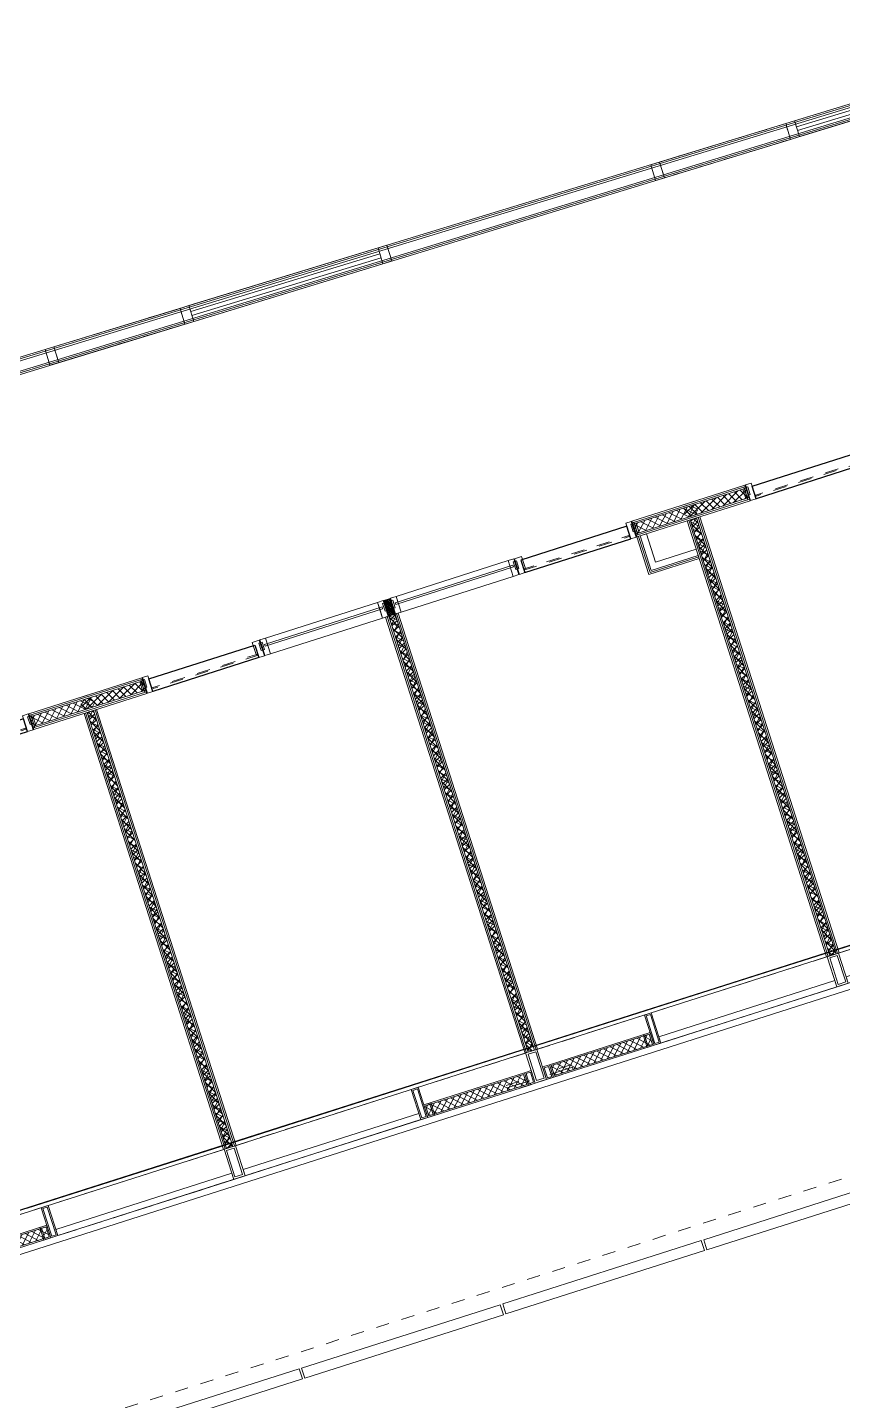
# Model space of a CAD drawing. Header units: metres. Extents: x 66528 to 66676, y 35171 to 35248.
# Drawn here: x 66590.94 to 66597.12, y 35191.16 to 35201.58 of the extents above; entities that cross this region are included whole.
import ezdxf

# ---------------------------------------------------------------- set-up
doc = ezdxf.new("R2010")
doc.units = ezdxf.units.M
doc.header["$LTSCALE"] = 0.00254
for name, pattern in [('Ohne Titel-20', [0.39368, 0.1388888888888889, -0.2547911111111111]), ('Ohne Titel-22', [0.78736, 0.39368, -0.39368]), ('Ohne Titel-23', [0.19685039370078738, 0.1377952755905512, -0.0590551181102362])]:
    doc.linetypes.add(name, pattern=pattern)
for name, color, linetype, lineweight in [('AUSBAU - Darstellungen - Fassade', 7, 'Continuous', 13), ('AUSBAU - Darstellungen - Trockenbau', 7, 'Continuous', 13), ('AUSBAU - Darstellungen - Wände - Mauerwerk', 7, 'Continuous', 25), ('AUSBAU - Objekte - Türen', 7, 'Continuous', 13), ('ROHBAU - Darstellungen - Decken', 150, 'Continuous', 25), ('ROHBAU - Darstellungen - Sichtbetonklassen', 7, 'Continuous', 5), ('ROHBAU - Darstellungen - Wände', 7, 'Continuous', 25)]:
    doc.layers.add(name, color=color, linetype=linetype, lineweight=lineweight)
pattern_1 = [(-45, (-34821.134290238, 66593.29968317233), (-0.0282842712474619, -0.0282842712474619), []), (-135, (-34821.28396117334, 66593.15001223699), (-0.0284226963337624, 0.0281451653595912), [])]
pattern_2 = [(45, (-66593.29968317233, -34821.13429023799), (0.0282842712474619, -0.0282842712474619), []), (-45.00000000000001, (-66593.15001223699, -34821.28396117334), (-0.0281451653595912, -0.0284226963337624), [])]

# ---------------------------------------------------------------- blocks, each defined once
blk = doc.blocks.new('SB 4')
at = {"layer": 'ROHBAU - Darstellungen - Sichtbetonklassen', "color": 251, "linetype": 'Continuous', "lineweight": 5, "flags": 128}
for points in [[(-0.1213244507059264, -0.05), (-0.15, 0), (-0.1786755492940736, -0.05)], [(-0.0286755492940736, -0.05), (0, 0), (0.0286755492940736, -0.05)]]:
    blk.add_lwpolyline(points, close=True, dxfattribs=at)
blk = doc.blocks.new('Gruppe-188-1')
at = {"layer": 'ROHBAU - Darstellungen - Sichtbetonklassen', "color": 7, "rotation": 224.8550094128682}
for p in [(66596.5707689628, 35208.72714400922), (66596.35707367942, 35208.5155218566), (66596.14337839602, 35208.30389970399), (66595.92968311264, 35208.09227755139), (66595.71598782927, 35207.88065539879), (66595.50229254588, 35207.66903324618), (66595.50229254588, 35207.66903324618), (66595.2885972625, 35207.45741109357), (66595.07490197913, 35207.24578894096), (66594.86120669576, 35207.03416678837), (66594.64751141236, 35206.82254463575), (66594.43381612898, 35206.61092248315), (66594.2201208456, 35206.39930033055), (66594.00642556221, 35206.18767817794), (66593.79273027882, 35205.97605602533), (66593.57903499545, 35205.76443387274), (66593.36533971207, 35205.55281172013), (66593.15164442867, 35205.34118956752), (66591.65577744499, 35203.85983449929), (66591.44208216161, 35203.64821234668), (66591.22838687823, 35203.43659019408), (66591.22838687823, 35203.43659019408), (66591.01469159483, 35203.22496804148), (66590.80099631146, 35203.01334588887), (66590.58730102808, 35202.80172373627), (66590.37360574472, 35202.59010158366), (66590.15991046131, 35202.37847943105), (66589.94621517794, 35202.16685727846), (66589.73251989455, 35201.95523512584), (66589.51882461116, 35201.74361297323), (66589.30512932777, 35201.53199082063), (66589.09143404439, 35201.32036866804), (66588.87773876102, 35201.10874651541), (66588.66404347762, 35200.89712436281), (66588.45034819425, 35200.68550221022)]:
    blk.add_blockref('SB 4', p, dxfattribs=at)
blk = doc.blocks.new('BTS_kombi_flurtür_OG4')
at = {"layer": 'AUSBAU - Objekte - Türen', "linetype": 'Continuous'}
for p, q in [((-0.7500128874797467, 0.0475006535042681), (0.7499931819236498, 0.0474966880448216)), ((-0.7500128081708788, 0.0775006535041633), (0.7499932612325177, 0.0774966880447168))]:
    blk.add_line(p, q, dxfattribs=at)
at = {"layer": 'AUSBAU - Objekte - Türen', "linetype": 'Continuous', "lineweight": 5, "flags": 128}
for points in [[(-0.8200067870602546, 0.1249999925868569), (-0.7500128478253127, 0.1249999925868569), (-0.7500128478253127, -7.4131431e-09), (-0.8200067870602546, -7.4131431e-09)], [(-0.7500128478253127, 0.124999992586857), (0.7499871521746871, 0.124999992586857), (0.7499871521746871, -7.413143e-09), (-0.7500128478253127, -7.413143e-09)]]:
    blk.add_lwpolyline(points, close=True, dxfattribs=at)
at = {"layer": 'AUSBAU - Objekte - Türen', "flags": 128}
for points in [[(0.7499871521746873, 0.1249943278103533), (0.7499750133678936, -9.517208142e-07), (0.8199750131386815, -5.6721896467e-06), (0.8199871519454749, 0.1249896073415208)], [(1.819987148671016, 0.1249077376552257), (1.819975009864222, -8.75418759418e-05), (1.88997500963501, -9.22623447743e-05), (1.889987148441804, 0.1249030171863932)]]:
    blk.add_lwpolyline(points, close=True, dxfattribs=at)
at = {"layer": 'AUSBAU - Objekte - Türen', "color": 253, "linetype": 'Ohne Titel-22', "flags": 128}
blk.add_lwpolyline([(1.819987148671016, 0.1248460009792425), (1.819975009864222, -8.65975682706e-05), (0.8199750131386815, -1.91961157838e-05), (0.8199871519454749, 0.1249134024317294)], close=True, dxfattribs=at)
at = {"layer": 'AUSBAU - Objekte - Türen', "color": 255, "linetype": 'Continuous', "flags": 128}
blk.add_lwpolyline([(1.819987148671016, 0.1248123184248222), (1.819975009864222, -8.65975682706e-05), (0.8199750131386815, -1.92142876069e-05), (0.8199871519454749, 0.1248797017054859)], close=True, dxfattribs=at)
blk = doc.blocks.new('Fassade_BTS_1.60m_Balkon (2D)')
at = {"layer": 'AUSBAU - Darstellungen - Fassade', "linetype": 'Ohne Titel-22'}
blk.add_line((-0.755, 0), (0.755, 0), dxfattribs=at)
at = {"layer": 'AUSBAU - Darstellungen - Fassade', "lineweight": 5, "flags": 128}
blk.add_lwpolyline([(-0.7900004933997989, -1.760003731712698), (-0.7900004933997989, -1.840003731712698), (0.7899995066002012, -1.840003731712698), (0.7899995066002012, -1.760003731712698)], close=True, dxfattribs=at)
blk = doc.blocks.new('Pfosten ab 1.OG (2D)')
at = {"layer": 'AUSBAU - Darstellungen - Fassade', "flags": 128}
for points in [[(-0.045, 0.1199999999997676), (0.045, 0.1199999999997676), (0.045, -0.1199999999997676), (-0.045, -0.1199999999997676)], [(-0.03, 0.1049999999997676), (0.03, 0.1049999999997676), (0.03, -0.1049999999997676), (-0.03, -0.1049999999997676)]]:
    blk.add_lwpolyline(points, close=True, dxfattribs=at)
blk = doc.blocks.new('Fassade_BTS_2.40m_Flügel 0.8m (2D)')
at = {"layer": 'AUSBAU - Darstellungen - Fassade', "linetype": 'Continuous', "lineweight": 5}
h = blk.add_hatch(dxfattribs=at)
h.set_pattern_fill('DÄMMUNG GRAU', color=251, style=0, pattern_type=2)
h.set_pattern_definition([(45, (0, 0), (0.0264583333333318, -0.0264583333333364), []), (-45, (0.0748354676755763, -0.0748354676755763), (-0.0263285232311339, -0.0265881434355389), [])])
h.paths.add_polyline_path([(1.509999999999999, 0.09), (2.29, 0.09), (2.29, 0.01), (1.509999999999999, 0.01)])
at = {"layer": 'AUSBAU - Darstellungen - Fassade', "linetype": 'Continuous'}
for p, q in [((0, 0.24), (2.399999999999999, 0.24)), ((2.299999999999999, 0), (2.299999999999999, 0.1)), ((2.299999999999999, 0), (2.299999999999999, 0.1)), ((0, -0.05), (2.399999999999999, -0.05))]:
    blk.add_line(p, q, dxfattribs=at)
at = {"layer": 'AUSBAU - Darstellungen - Fassade'}
blk.add_line((0, 0), (1.6, 0), dxfattribs=at)
blk.add_line((0, 0), (1.6, 0), dxfattribs=at)
at = {"layer": 'AUSBAU - Darstellungen - Fassade', "flags": 128}
for points in [[(1.445, 0.24), (1.5, 0.24), (1.5, 0), (1.445, 0)], [(1.455, 0.23), (1.49, 0.23), (1.49, 0.01), (1.455, 0.01)], [(0.045, 0.05), (1.445, 0.05), (1.445, 0), (0.045, 0)], [(1.5, 0.1), (2.299999999999999, 0.1), (2.299999999999999, 0), (1.5, 0)], [(1.5, 0.1), (1.554999999999999, 0.1), (1.554999999999999, 0), (1.5, 0)], [(1.509999999999999, 0.09), (2.29, 0.09), (2.29, 0.01), (1.509999999999999, 0.01)], [(1.509999999999999, 0.09), (1.544999999999999, 0.09), (1.544999999999999, 0.01), (1.509999999999999, 0.01)], [(2.354999999999999, 0.1), (2.299999999999999, 0.1), (2.299999999999999, 0), (2.354999999999999, 0)], [(2.345, 0.09), (2.31, 0.09), (2.31, 0.01), (2.345, 0.01)]]:
    blk.add_lwpolyline(points, close=True, dxfattribs=at)
at = {"layer": 'AUSBAU - Darstellungen - Fassade', "color": 254, "linetype": 'Ohne Titel-23', "flags": 128}
for points in [[(2.140000018209219, 0.0499952763542533), (2.320000018209218, 0.0499952763542533), (2.320000018209218, 0.0299952763542533), (2.140000018209219, 0.0299952763542533)], [(2.140000018209219, 0.0299952763542533), (2.320000018209218, 0.0299952763542533), (2.320000018209218, -7.0065259933e-06), (2.140000018209219, -7.0065259933e-06)]]:
    blk.add_lwpolyline(points, close=True, dxfattribs=at)
at = {"layer": 'AUSBAU - Darstellungen - Fassade', "color": 7}
for p in [(0, 0.12), (2.399999999999999, 0.12)]:
    blk.add_blockref('Pfosten ab 1.OG (2D)', p, dxfattribs=at)
blk = doc.blocks.new('Aussparung_1.60m')
at = {"layer": 'ROHBAU - Darstellungen - Decken', "linetype": 'Continuous'}
blk.add_line((0, 0.2699999999997677), (1.6, 0.2699999999997677), dxfattribs=at)
blk = doc.blocks.new('Glastür - Einzelbüro-2')
at = {"layer": 'AUSBAU - Objekte - Türen', "flags": 128}
for points in [[(0, 0), (0, 0.125), (0.0436999999999826, 0.125), (0.0436999999999826, 0.0519999999999709), (0.0436999999999826, 0)], [(0.9300000000000292, 0.125), (0.8736000000000641, 0.125), (0.8736000000000494, 0.0280000000000582), (0.8863000000000321, 0.0280000000000582), (0.8863000000000466, 5.82e-14), (0.9300000000000292, 5.82e-14)]]:
    blk.add_lwpolyline(points, close=True, dxfattribs=at)
at = {"layer": 'AUSBAU - Objekte - Türen', "color": 255, "linetype": 'Continuous', "lineweight": 25, "flags": 128}
blk.add_lwpolyline([(0.8863000000000466, 0.1000000000000582), (0.8863000000000466, 5.82e-14), (0.0436999999999826, 0), (0.0436999999999826, 0.1)], close=True, dxfattribs=at)
at = {"layer": 'AUSBAU - Objekte - Türen', "linetype": 'Ohne Titel-20', "flags": 128}
blk.add_lwpolyline([(0.8799500000000406, 0.0280000000000582), (0.8799500000000406, 0.0200000000000582), (0.0507760475123068, 0.02), (0.0507760475123068, 0.028)], close=True, dxfattribs=at)
blk = doc.blocks.new('QHohlprofil DIN59410')
at = {"layer": 'AUSBAU - Objekte - Türen', "flags": 128}
for points in [[(-0.025, 0.02, -0.4142135623730951), (-0.02, 0.025), (0.02, 0.025, -0.4142135623730951), (0.025, 0.02), (0.025, -0.02, -0.4142135623730951), (0.02, -0.025), (-0.02, -0.025, -0.4142135623730951), (-0.025, -0.02)], [(-0.021, 0.018, -0.4142135623730951), (-0.018, 0.021), (0.018, 0.021, -0.4142135623730951), (0.021, 0.018), (0.021, -0.018, -0.4142135623730951), (0.018, -0.021), (-0.018, -0.021, -0.4142135623730951), (-0.021, -0.018)]]:
    blk.add_lwpolyline(points, format="xyb", close=True, dxfattribs=at)

msp = doc.modelspace()

# ---------------------------------------------------------------- hatches: boundary and pattern name
at = {"layer": 'AUSBAU - Darstellungen - Wände - Mauerwerk', "linetype": 'Continuous', "lineweight": 5}
h = msp.add_hatch(dxfattribs=at)
h.set_pattern_fill('MF_IN WAND', color=253, style=0, pattern_type=2)
h.set_pattern_definition(pattern_2)
h.paths.add_polyline_path([(66596.38739725386, 35198.08053438878), (66596.41022557612, 35198.00909303029), (66595.9339498529, 35197.85690421511), (66595.91112153063, 35197.9283455736)])
h = msp.add_hatch(dxfattribs=at)
h.set_pattern_fill('MF_IN WAND', color=253, angle=17.72072458541895, style=0, pattern_type=2)
h.set_pattern_definition([(62.72072458541896, (13759.98737538152, -18244.61299694624), (0.03555132294731841, -0.01833312402989386), []), (332.7207245854189, (13760.1755011321, -18244.71000972757), (-0.01815848501544238, -0.03564083924298021), [])])
h.paths.add_polyline_path([(66595.53010095203, 35197.80659452145), (66595.55292927432, 35197.73515316297), (66596.02920499754, 35197.88734197814), (66596.00637667526, 35197.95878333663)])
h = msp.add_hatch(dxfattribs=at)
h.set_pattern_fill('MF_IN WAND', color=253, angle=-90, style=0, pattern_type=2)
h.set_pattern_definition(pattern_1)
h.paths.add_polyline_path([(66595.96537307982, 35197.84069986972), (66596.01300065215, 35197.85591875123), (66597.06995197356, 35194.54818385343), (66597.02232440123, 35194.53296497191)])
h = msp.add_hatch(dxfattribs=at)
h.set_pattern_fill('MF_IN WAND', color=253, angle=-72.27927541458105, style=0, pattern_type=2)
h.set_pattern_definition([(332.7207245854189, (13156.3243803791, 88028.58918917234), (-0.01833312402989386, -0.03555132294731841), []), (242.720724585419, (13156.22736759777, 88028.40106342177), (-0.03564083924298021, 0.01815848501544238), [])])
h.paths.add_polyline_path([(66596.01300065214, 35197.85591875123), (66595.96537307982, 35197.84069986971), (66597.02232440123, 35194.53296497191), (66597.06995197355, 35194.54818385343)])
h = msp.add_hatch(dxfattribs=at)
h.set_pattern_fill('MF_IN WAND', color=253, angle=-90.00000000000004, style=0, pattern_type=2)
h.set_pattern_definition([(-45.00000000000002, (-34821.13429023796, 66593.29968317236), (-0.0282842712474619, -0.0282842712474619), []), (-135, (-34821.28396117331, 66593.150012237), (-0.0284226963337624, 0.0281451653595912), [])])
h.paths.add_polyline_path([(66593.6792496083, 35197.11019355684), (66593.72687718063, 35197.12541243836), (66594.78382850204, 35193.81767754056), (66594.73620092972, 35193.80245865905)])
h = msp.add_hatch(dxfattribs=at)
h.set_pattern_fill('MF_IN WAND', color=253, angle=-72.27927541458108, style=0, pattern_type=2)
h.set_pattern_definition([(332.7207245854189, (13156.32438037913, 88028.58918917239), (-0.01833312402989386, -0.03555132294731841), []), (242.720724585419, (13156.22736759781, 88028.4010634218), (-0.03564083924298021, 0.01815848501544238), [])])
h.paths.add_polyline_path([(66593.72687718066, 35197.12541243836), (66593.67924960832, 35197.11019355684), (66594.73620092975, 35193.80245865905), (66594.78382850207, 35193.81767754056)])
h = msp.add_hatch(dxfattribs=at)
h.set_pattern_fill('MF_IN WAND', color=253, style=0, pattern_type=2)
h.set_pattern_definition(pattern_2)
h.paths.add_polyline_path([(66591.81515031084, 35196.61952176305), (66591.83797863312, 35196.54808040457), (66591.3617029099, 35196.39589158939), (66591.33887458761, 35196.46733294788)])
h = msp.add_hatch(dxfattribs=at)
h.set_pattern_fill('MF_IN WAND', color=253, scale=0.9999999999999999, angle=17.72072458539342, style=0, pattern_type=2)
h.set_pattern_definition([(62.72072458539342, (13755.41512841475, -18246.0740095484), (0.03555132294731023, -0.01833312402990971), []), (332.7207245853934, (13755.60325416533, -18246.17102232973), (-0.01815848501545825, -0.03564083924297211), [])])
h.paths.add_polyline_path([(66590.95785400907, 35196.34558189574), (66590.98068233136, 35196.27414053726), (66591.45695805458, 35196.42632935244), (66591.4341297323, 35196.49777071092)])
h = msp.add_hatch(dxfattribs=at)
h.set_pattern_fill('MF_IN WAND', color=253, angle=-90, style=0, pattern_type=2)
h.set_pattern_definition(pattern_1)
h.paths.add_polyline_path([(66591.39312613681, 35196.37968724399), (66591.44075370913, 35196.39490612551), (66592.49770503056, 35193.0871712277), (66592.45007745823, 35193.07195234619)])
h = msp.add_hatch(dxfattribs=at)
h.set_pattern_fill('MF_IN WAND', color=253, scale=0.9999999999999999, angle=-72.27927541460657, style=0, pattern_type=2)
h.set_pattern_definition([(332.7207245853934, (13151.75213345967, 88027.12817657046), (-0.01833312402990971, -0.03555132294731023), []), (242.7207245853934, (13151.65512067836, 88026.94005081987), (-0.03564083924297211, 0.01815848501545825), [])])
h.paths.add_polyline_path([(66591.44075370918, 35196.39490612553), (66591.39312613686, 35196.37968724401), (66592.45007745827, 35193.0719523462), (66592.49770503059, 35193.08717122771)])
at = {"layer": 'AUSBAU - Objekte - Türen', "linetype": 'Continuous', "lineweight": 5}
h = msp.add_hatch(dxfattribs=at)
h.set_pattern_fill('DÄMMUNG GRAU-2', color=8, angle=17.72072458541895, style=0, pattern_type=2)
h.set_pattern_definition([(62.72072458541896, (66594.7569709396, 35193.81959361427), (0.01213553798415309, -0.005380977762224569), [])])
h.paths.add_polyline_path([(66593.70927822783, 35197.17391264527), (66593.71118562158, 35197.17452213255), (66593.72687801417, 35197.12541270471), (66593.67925044186, 35197.11019382319), (66593.66355804924, 35197.15930325103), (66593.66546315214, 35197.15991200629), (66593.64371709622, 35197.22796640637), (66593.6875321719, 35197.24196704535)])
h = msp.add_hatch(dxfattribs=at)
h.set_pattern_fill('DÄMMUNG GRAU-2-1', color=251, angle=17.72072458541895, style=0, pattern_type=2)
h.set_pattern_definition([(332.7207245854189, (66594.80141009329, 35193.79667720923), (-0.005142911588661118, -0.0131353866099001), [])])
h.paths.add_polyline_path([(66593.70927822783, 35197.17391264527), (66593.71118562158, 35197.17452213255), (66593.72687801417, 35197.12541270471), (66593.67925044186, 35197.11019382319), (66593.66355804924, 35197.15930325103), (66593.66546315214, 35197.15991200629), (66593.64371709622, 35197.22796640637), (66593.6875321719, 35197.24196704535)])
h = msp.add_hatch(dxfattribs=at)
h.set_pattern_fill('DÄMMUNG GRAU-2', color=8, style=0, pattern_type=2)
h.set_pattern_definition([(45, (0, 0), (0.009921875, -0.0088194444454712), [])])
h.paths.add_polyline_path([(66593.6654637759, 35197.15991220562), (66593.66355638216, 35197.15930271834), (66593.67924877477, 35197.1101932905), (66593.7268763471, 35197.12541217202), (66593.7111839545, 35197.17452159986), (66593.7092788516, 35197.1739128446), (66593.68753279567, 35197.24196724468), (66593.64371771998, 35197.22796660569)])
h = msp.add_hatch(dxfattribs=at)
h.set_pattern_fill('DÄMMUNG GRAU-2-1', color=251, style=0, pattern_type=2)
h.set_pattern_definition([(-45, (0.0353553390593274, -0.0353553390593274), (-0.0088970057229139, -0.0109467442724659), [])])
h.paths.add_polyline_path([(66593.6654637759, 35197.15991220562), (66593.66355638216, 35197.15930271834), (66593.67924877477, 35197.1101932905), (66593.7268763471, 35197.12541217202), (66593.7111839545, 35197.17452159986), (66593.7092788516, 35197.1739128446), (66593.68753279567, 35197.24196724468), (66593.64371771998, 35197.22796660569)])

# ---------------------------------------------------------------- linework, layer by layer
at = {"layer": 'AUSBAU - Darstellungen - Fassade', "linetype": 'Ohne Titel-22'}
msp.add_line((66528.62193236614, 35170.95465922587), (66616.1476309237, 35198.92256040507), dxfattribs=at)
at = {"layer": 'AUSBAU - Darstellungen - Trockenbau', "color": 7, "linetype": 'Continuous', "lineweight": 13}
for p, q in [((66550.46274056734, 35186.7349305921), (66626.54329096983, 35209.95981075335)), ((66550.57887596676, 35186.63968836041), (66626.55681304124, 35209.83324406049)), ((66595.63198007352, 35197.73416769907), (66595.56053871507, 35197.7113393768)), ((66595.65185200419, 35197.42557394286), (66595.56053871507, 35197.7113393768)), ((66595.7004650404, 35197.51984362363), (66595.63198007352, 35197.73416769907)), ((66596.01004426047, 35197.6187663535), (66595.7004650404, 35197.51984362363)), ((66596.01004426047, 35197.6187663535), (66596.03287258276, 35197.54732499502)), ((66596.03287258276, 35197.54732499502), (66595.65185200419, 35197.42557394286))]:
    msp.add_line(p, q, dxfattribs=at)
at = {"layer": 'AUSBAU - Darstellungen - Trockenbau', "color": 7, "linetype": 'Continuous', "lineweight": 5}
for p, q in [((66550.47435410728, 35186.72540636893), (66626.54464317697, 35209.94715408406)), ((66550.47435410728, 35186.72540636893), (66626.54464317697, 35209.94715408406)), ((66550.48596764723, 35186.71588214576), (66626.5459953841, 35209.93449741478)), ((66550.48596764723, 35186.71588214576), (66626.5459953841, 35209.93449741478)), ((66550.55564888688, 35186.65873680675), (66626.55410862697, 35209.85855739906)), ((66550.55564888688, 35186.65873680675), (66626.55410862697, 35209.85855739906)), ((66550.56726242682, 35186.64921258358), (66626.5554608341, 35209.84590072979)), ((66550.56726242682, 35186.64921258358), (66626.5554608341, 35209.84590072979)), ((66595.65995417691, 35197.44128555632), (66595.57244560812, 35197.71514409716)), ((66595.65995417691, 35197.44128555632), (66595.57244560812, 35197.71514409716)), ((66595.66805634959, 35197.45699716978), (66595.58435250122, 35197.71894881755)), ((66595.66805634959, 35197.45699716978), (66595.58435250122, 35197.71894881755)), ((66596.02906786237, 35197.5592318881), (66595.65995417691, 35197.44128555632)), ((66596.02906786237, 35197.5592318881), (66595.65995417691, 35197.44128555632)), ((66596.025263142, 35197.57113878118), (66595.66805634959, 35197.45699716978)), ((66596.025263142, 35197.57113878118), (66595.66805634959, 35197.45699716978))]:
    msp.add_line(p, q, dxfattribs=at)
at = {"layer": 'AUSBAU - Darstellungen - Wände - Mauerwerk', "color": 7, "linetype": 'Continuous', "lineweight": 13}
for p, q in [((66596.3797878131, 35198.10434817494), (66595.90351208986, 35197.95215935976)), ((66596.4178350169, 35197.98527924413), (66596.3797878131, 35198.10434817494)), ((66595.52249151128, 35197.83040830761), (66595.9987672345, 35197.98259712279)), ((66596.4178350169, 35197.98527924413), (66595.94155929366, 35197.83309042895)), ((66595.56053871507, 35197.7113393768), (66595.52249151128, 35197.83040830761)), ((66595.56053871507, 35197.7113393768), (66596.0368144383, 35197.86352819199)), ((66596.03681443831, 35197.86352819199), (66595.94155929366, 35197.83309042895)), ((66595.94155929366, 35197.83309042895), (66596.0368144383, 35197.86352819199)), ((66595.94155929366, 35197.83309042895), (66596.99851061507, 35194.52535553115)), ((66595.94155929366, 35197.83309042895), (66596.99851061507, 35194.52535553114)), ((66596.03681443831, 35197.86352819199), (66597.09376575972, 35194.55579329418)), ((66596.0368144383, 35197.86352819199), (66597.09376575971, 35194.55579329418)), ((66593.75069096679, 35197.13302187913), (66593.65543582213, 35197.10258411609)), ((66593.65543582216, 35197.10258411609), (66593.75069096682, 35197.13302187913)), ((66593.65543582213, 35197.10258411609), (66594.71238714356, 35193.79484921828)), ((66593.65543582216, 35197.10258411609), (66594.71238714359, 35193.79484921828)), ((66593.75069096679, 35197.13302187913), (66594.8076422882, 35193.82528698132)), ((66593.75069096682, 35197.13302187913), (66594.80764228823, 35193.82528698132)), ((66591.80754087008, 35196.64333554921), (66591.33126514686, 35196.49114673404)), ((66591.84558807388, 35196.52426661841), (66591.80754087008, 35196.64333554921)), ((66590.95024456832, 35196.3693956819), (66591.42652029154, 35196.52158449709)), ((66591.84558807388, 35196.52426661841), (66591.36931235065, 35196.37207780323)), ((66590.98829177211, 35196.2503267511), (66590.95024456832, 35196.3693956819)), ((66590.98829177211, 35196.2503267511), (66591.46456749534, 35196.40251556628)), ((66591.46456749529, 35196.40251556627), (66591.36931235065, 35196.37207780323)), ((66591.3693123507, 35196.37207780324), (66591.46456749534, 35196.40251556628)), ((66591.36931235065, 35196.37207780323), (66592.42626367207, 35193.06434290543)), ((66591.3693123507, 35196.37207780324), (66592.42626367211, 35193.06434290544)), ((66591.46456749529, 35196.40251556627), (66592.52151881672, 35193.09478066846)), ((66591.46456749534, 35196.40251556628), (66592.52151881675, 35193.09478066848)), ((66597.09376575972, 35194.55579329418), (66596.99851061507, 35194.52535553115)), ((66596.99851061507, 35194.52535553114), (66597.09376575971, 35194.55579329418)), ((66592.52151881672, 35193.09478066846), (66592.42626367207, 35193.06434290543)), ((66592.42626367211, 35193.06434290544), (66592.52151881675, 35193.09478066848))]:
    msp.add_line(p, q, dxfattribs=at)
at = {"layer": 'AUSBAU - Darstellungen - Wände - Mauerwerk', "color": 7, "linetype": 'Continuous', "lineweight": 5}
for p, q in [((66596.38359253347, 35198.09244128186), (66595.90731681025, 35197.94025246668)), ((66596.38359253347, 35198.09244128186), (66595.90731681025, 35197.94025246668)), ((66596.38739725386, 35198.08053438878), (66595.91112153063, 35197.9283455736)), ((66596.38739725386, 35198.08053438878), (66595.91112153063, 35197.9283455736)), ((66595.52629623165, 35197.81850141453), (66596.00257195489, 35197.97069022971)), ((66595.52629623165, 35197.81850141453), (66596.00257195489, 35197.97069022971)), ((66595.53010095203, 35197.80659452145), (66596.00637667526, 35197.95878333663)), ((66595.53010095203, 35197.80659452145), (66596.00637667526, 35197.95878333663)), ((66596.41022557612, 35198.00909303029), (66595.9339498529, 35197.85690421511)), ((66596.41022557612, 35198.00909303029), (66595.9339498529, 35197.85690421511)), ((66596.41403029651, 35197.99718613721), (66595.93775457329, 35197.84499732203)), ((66596.41403029651, 35197.99718613721), (66595.93775457329, 35197.84499732203)), ((66595.55292927432, 35197.73515316297), (66596.02920499754, 35197.88734197814)), ((66595.55292927432, 35197.73515316297), (66596.02920499754, 35197.88734197814)), ((66595.55673399469, 35197.72324626988), (66596.03300971791, 35197.87543508506)), ((66595.55673399469, 35197.72324626988), (66596.03300971791, 35197.87543508506)), ((66595.95346618674, 35197.83689514933), (66597.01041750815, 35194.52916025153)), ((66595.95346618674, 35197.83689514933), (66597.01041750815, 35194.52916025153)), ((66595.95346618674, 35197.83689514933), (66597.01041750815, 35194.52916025153)), ((66595.95346618674, 35197.83689514933), (66597.01041750815, 35194.52916025153)), ((66595.96537307982, 35197.84069986972), (66597.02232440123, 35194.53296497191)), ((66595.96537307982, 35197.84069986972), (66597.02232440123, 35194.53296497191)), ((66595.96537307982, 35197.84069986971), (66597.02232440123, 35194.53296497191)), ((66595.96537307982, 35197.84069986971), (66597.02232440123, 35194.53296497191)), ((66596.01300065215, 35197.85591875123), (66597.06995197356, 35194.54818385343)), ((66596.01300065215, 35197.85591875123), (66597.06995197356, 35194.54818385343)), ((66596.01300065214, 35197.85591875123), (66597.06995197355, 35194.54818385343)), ((66596.01300065214, 35197.85591875123), (66597.06995197355, 35194.54818385343)), ((66596.02490754523, 35197.85972347161), (66597.08185886664, 35194.5519885738)), ((66596.02490754523, 35197.85972347161), (66597.08185886664, 35194.5519885738)), ((66596.02490754522, 35197.85972347161), (66597.08185886663, 35194.5519885738)), ((66596.02490754522, 35197.85972347161), (66597.08185886663, 35194.5519885738)), ((66593.66734271521, 35197.10638883647), (66594.72429403664, 35193.79865393866)), ((66593.66734271521, 35197.10638883647), (66594.72429403664, 35193.79865393866)), ((66593.66734271524, 35197.10638883647), (66594.72429403667, 35193.79865393866)), ((66593.66734271524, 35197.10638883647), (66594.72429403667, 35193.79865393866)), ((66593.6792496083, 35197.11019355684), (66594.73620092972, 35193.80245865905)), ((66593.6792496083, 35197.11019355684), (66594.73620092972, 35193.80245865905)), ((66593.67924960832, 35197.11019355684), (66594.73620092975, 35193.80245865905)), ((66593.67924960832, 35197.11019355684), (66594.73620092975, 35193.80245865905)), ((66593.72687718063, 35197.12541243836), (66594.78382850204, 35193.81767754056)), ((66593.72687718063, 35197.12541243836), (66594.78382850204, 35193.81767754056)), ((66593.72687718066, 35197.12541243836), (66594.78382850207, 35193.81767754056)), ((66593.72687718066, 35197.12541243836), (66594.78382850207, 35193.81767754056)), ((66593.7387840737, 35197.12921715874), (66594.79573539512, 35193.82148226094)), ((66593.7387840737, 35197.12921715874), (66594.79573539512, 35193.82148226094)), ((66593.73878407374, 35197.12921715874), (66594.79573539515, 35193.82148226094)), ((66593.73878407374, 35197.12921715874), (66594.79573539515, 35193.82148226094)), ((66591.81134559047, 35196.63142865613), (66591.33506986724, 35196.47923984096)), ((66591.81134559047, 35196.63142865613), (66591.33506986724, 35196.47923984096)), ((66591.81515031084, 35196.61952176305), (66591.33887458761, 35196.46733294788)), ((66591.81515031084, 35196.61952176305), (66591.33887458761, 35196.46733294788)), ((66590.9540492887, 35196.35748878882), (66591.43032501193, 35196.50967760401)), ((66590.9540492887, 35196.35748878882), (66591.43032501193, 35196.50967760401)), ((66590.95785400907, 35196.34558189574), (66591.4341297323, 35196.49777071092)), ((66590.95785400907, 35196.34558189574), (66591.4341297323, 35196.49777071092)), ((66591.83797863312, 35196.54808040457), (66591.3617029099, 35196.39589158939)), ((66591.83797863312, 35196.54808040457), (66591.3617029099, 35196.39589158939)), ((66591.8417833535, 35196.53617351149), (66591.36550763028, 35196.38398469631)), ((66591.8417833535, 35196.53617351149), (66591.36550763028, 35196.38398469631)), ((66590.98068233136, 35196.27414053726), (66591.45695805458, 35196.42632935244)), ((66590.98068233136, 35196.27414053726), (66591.45695805458, 35196.42632935244)), ((66590.98448705173, 35196.26223364418), (66591.46076277496, 35196.41442245936)), ((66590.98448705173, 35196.26223364418), (66591.46076277496, 35196.41442245936)), ((66591.38121924373, 35196.37588252361), (66592.43817056515, 35193.0681476258)), ((66591.38121924373, 35196.37588252361), (66592.43817056515, 35193.0681476258)), ((66591.38121924378, 35196.37588252363), (66592.43817056519, 35193.06814762582)), ((66591.38121924378, 35196.37588252363), (66592.43817056519, 35193.06814762582)), ((66591.39312613681, 35196.37968724399), (66592.45007745823, 35193.07195234619)), ((66591.39312613681, 35196.37968724399), (66592.45007745823, 35193.07195234619)), ((66591.39312613686, 35196.37968724401), (66592.45007745827, 35193.0719523462)), ((66591.39312613686, 35196.37968724401), (66592.45007745827, 35193.0719523462)), ((66591.44075370913, 35196.39490612551), (66592.49770503056, 35193.0871712277)), ((66591.44075370913, 35196.39490612551), (66592.49770503056, 35193.0871712277)), ((66591.44075370918, 35196.39490612553), (66592.49770503059, 35193.08717122771)), ((66591.44075370918, 35196.39490612553), (66592.49770503059, 35193.08717122771)), ((66591.45266060221, 35196.39871084589), (66592.50961192364, 35193.09097594809)), ((66591.45266060221, 35196.39871084589), (66592.50961192364, 35193.09097594809)), ((66591.45266060226, 35196.3987108459), (66592.50961192367, 35193.0909759481)), ((66591.45266060226, 35196.3987108459), (66592.50961192367, 35193.0909759481))]:
    msp.add_line(p, q, dxfattribs=at)
at = {"layer": 'AUSBAU - Darstellungen - Wände - Mauerwerk', "color": 253, "linetype": 'Ohne Titel-22', "lineweight": 13}
for p, q in [((66594.8330653472, 35193.58145575265), (66597.11918881867, 35194.31196206551)), ((66594.83306534716, 35193.58145575265), (66592.54694187568, 35192.85094943979)), ((66590.26081840423, 35192.12044312695), (66592.54694187571, 35192.85094943981))]:
    msp.add_line(p, q, dxfattribs=at)
at = {"layer": 'AUSBAU - Objekte - Türen', "flags": 128}
for points in [[(66596.3635834677, 35198.07292494801), (66596.38641178996, 35198.00148358953), (66596.39831868304, 35198.00528830991), (66596.37549036078, 35198.0767296684)], [(66596.37168564039, 35198.08863656148), (66596.40212340343, 35197.99338141683), (66596.41403029651, 35197.99718613721), (66596.38359253347, 35198.09244128186)], [(66595.53820312473, 35197.82230613491), (66595.56864088777, 35197.72705099027), (66595.55673399469, 35197.72324626989), (66595.52629623165, 35197.81850141453)], [(66595.5539147382, 35197.8142039622), (66595.57674306048, 35197.74276260372), (66595.5648361674, 35197.73895788335), (66595.54200784511, 35197.81039924183)], [(66594.61921655502, 35197.49715735958), (66593.72734348063, 35197.21216885425), (66593.73190914508, 35197.19788058256), (66594.62378221947, 35197.48286908788)], [(66594.5854666534, 35197.53099203263), (66594.6235138572, 35197.41192310182), (66594.6651403554, 35197.42522440427), (66594.64292078839, 35197.49476065986), (66594.6270931516, 35197.54429333508)], [(66592.73668913137, 35196.8956158487), (66593.62856220578, 35197.18060435402), (66593.63312787023, 35197.16631608232), (66592.74125479584, 35196.88132757701)], [(66593.63643880236, 35197.22774032952), (66593.67448600616, 35197.10867139871), (66593.63285950794, 35197.09537009626), (66593.61063994093, 35197.16490635186), (66593.59481230415, 35197.21443902708)], [(66593.63644046945, 35197.22774086221), (66593.67448767324, 35197.1086719314), (66593.63286117502, 35197.09537062895), (66593.61064160801, 35197.16490688454), (66593.59481397123, 35197.21443955976)], [(66593.68882851953, 35197.2444809035), (66593.64120323806, 35197.229262754), (66593.64729199713, 35197.21020794947), (66593.64919710002, 35197.21081670473), (66593.64371709622, 35197.22796640637), (66593.6875321719, 35197.24196704535), (66593.6930121757, 35197.2248173437), (66593.6949172786, 35197.22542609896)], [(66593.64120386183, 35197.22926295333), (66593.6888291433, 35197.24448110283), (66593.69491790236, 35197.2254262983), (66593.69301279947, 35197.22481754304), (66593.68753279567, 35197.24196724468), (66593.64371771998, 35197.22796660569), (66593.64919772379, 35197.21081690405), (66593.6472926209, 35197.21020814879)], [(66593.70927822783, 35197.17391264527), (66593.71118562158, 35197.17452213255), (66593.72687801417, 35197.12541270471), (66593.67925044186, 35197.11019382319), (66593.66355804924, 35197.15930325103), (66593.66546315214, 35197.15991200629), (66593.64371709622, 35197.22796640637), (66593.6875321719, 35197.24196704535)], [(66593.6654637759, 35197.15991220562), (66593.66355638216, 35197.15930271834), (66593.67924877477, 35197.1101932905), (66593.7268763471, 35197.12541217202), (66593.7111839545, 35197.17452159986), (66593.7092788516, 35197.1739128446), (66593.68753279567, 35197.24196724468), (66593.64371771998, 35197.22796660569)], [(66593.69359191191, 35197.24600299462), (66593.73163911571, 35197.12693406381), (66593.77326561393, 35197.14023536626), (66593.7510460469, 35197.20977162185), (66593.73521841013, 35197.25930429707)], [(66593.693593579, 35197.24600352731), (66593.7316407828, 35197.1269345965), (66593.77326728101, 35197.14023589894), (66593.75104771399, 35197.20977215454), (66593.73522007721, 35197.25930482976)], [(66592.74456572796, 35196.9427518242), (66592.78261293175, 35196.8236828934), (66592.74098643355, 35196.81038159095), (66592.71876686653, 35196.87991784654), (66592.70293922976, 35196.92945052175)], [(66591.79133652468, 35196.6119123223), (66591.81416484696, 35196.54047096382), (66591.82607174004, 35196.54427568419), (66591.80324341777, 35196.61571704267)], [(66591.79943869739, 35196.62762393575), (66591.82987646043, 35196.53236879112), (66591.8417833535, 35196.53617351149), (66591.81134559047, 35196.63142865613)], [(66590.96595618177, 35196.3612935092), (66590.9963939448, 35196.26603836456), (66590.98448705173, 35196.26223364419), (66590.95404928869, 35196.35748878882)], [(66590.98166779523, 35196.3531913365), (66591.00449611752, 35196.28174997802), (66590.99258922444, 35196.27794525764), (66590.96976090215, 35196.34938661612)]]:
    msp.add_lwpolyline(points, close=True, dxfattribs=at)
at = {"layer": 'AUSBAU - Objekte - Türen', "linetype": 'Continuous', "lineweight": 5, "flags": 128}
for points in [[(66596.41842895899, 35198.03270641375), (66596.40016630117, 35198.08985950053), (66596.38587802948, 35198.08529383608), (66596.4041406873, 35198.02814074929)], [(66595.53255319914, 35197.74963428616), (66595.51429054131, 35197.80678737295), (66595.52857881301, 35197.8113530374), (66595.54684147083, 35197.75419995062)], [(66594.5854666534, 35197.53099203263), (66593.73522007721, 35197.25930482976), (66593.77326728101, 35197.14023589894), (66594.6235138572, 35197.41192310182)], [(66594.6419182205, 35197.4650414011), (66594.62365556267, 35197.52219448789), (66594.64746934883, 35197.52980392865), (66594.66573200666, 35197.47265084186)], [(66592.74456572796, 35196.9427518242), (66593.59481230415, 35197.21443902708), (66593.63285950794, 35197.09537009626), (66592.78261293175, 35196.8236828934)], [(66593.65126387124, 35197.14848839555), (66593.63300121343, 35197.20564148234), (66593.64729033005, 35197.21020741678), (66593.66555298786, 35197.15305432999)], [(66593.66555465494, 35197.15305486268), (66593.64729199713, 35197.21020794947), (66593.6330075213, 35197.20564349795), (66593.65127017912, 35197.14849041116)], [(66593.71318056018, 35197.16827321151), (66593.69491790236, 35197.2254262983), (66593.70920237819, 35197.22999074982), (66593.727465036, 35197.17283766303)], [(66593.72747134388, 35197.17283967863), (66593.70920868605, 35197.22999276542), (66593.69491956945, 35197.22542683098), (66593.71318222726, 35197.1682737442)], [(66592.73681699463, 35196.85628667308), (66592.71855433681, 35196.91343975987), (66592.69474055065, 35196.90583031911), (66592.71300320847, 35196.84867723232)], [(66591.84618201599, 35196.57169378802), (66591.82791935817, 35196.62884687481), (66591.81363108646, 35196.62428121035), (66591.8318937443, 35196.56712812357)], [(66590.96030625618, 35196.28862166046), (66590.94204359836, 35196.34577474725), (66590.95633187005, 35196.3503404117), (66590.97459452787, 35196.29318732492)]]:
    msp.add_lwpolyline(points, close=True, dxfattribs=at)
at = {"layer": 'ROHBAU - Darstellungen - Decken'}
msp.add_line((66615.91988768632, 35200.60297263366), (66531.77219990054, 35173.71451847444), dxfattribs=at)

# ---------------------------------------------------------------- block references
at = {"layer": 'AUSBAU - Darstellungen - Fassade', "color": 7}
for name, p, rotation in [('Fassade_BTS_2.40m_Flügel 0.8m (2D)', (66597.11918636897, 35194.3119692104), 17.72070000000002), ('Aussparung_1.60m', (66597.11918636881, 35194.31196921083), 17.7207), ('Fassade_BTS_1.60m_Balkon (2D)', (66597.80817709751, 35194.78408336659), 17.72070000000002), ('Aussparung_1.60m', (66595.59510384551, 35193.82496565623), 17.7207), ('Fassade_BTS_1.60m_Balkon (2D)', (66596.2840945742, 35194.29707981199), 17.72070000000002), ('Aussparung_1.60m', (66594.07102132223, 35193.33796210164), 17.7207), ('Fassade_BTS_1.60m_Balkon (2D)', (66594.7600120509, 35193.81007625739), 17.72070000000002), ('Fassade_BTS_2.40m_Flügel 0.8m (2D)', (66592.54693879907, 35192.85095854665), 17.72070000000002), ('Aussparung_1.60m', (66592.54693879893, 35192.85095854704), 17.7207), ('Fassade_BTS_1.60m_Balkon (2D)', (66593.23592952761, 35193.32307270279), 17.72070000000002), ('Aussparung_1.60m', (66591.02285627564, 35192.36395499243), 17.7207), ('Fassade_BTS_1.60m_Balkon (2D)', (66591.71184700429, 35192.83606914819), 17.72070000000002), ('Fassade_BTS_1.60m_Balkon (2D)', (66590.187764481, 35192.34906559358), 17.72070000000002)]:
    msp.add_blockref(name, p, dxfattribs=dict(at, rotation=rotation))
at = {"layer": 'AUSBAU - Darstellungen - Fassade', "color": 7, "xscale": -1, "rotation": 17.72069999925876}
for p in [(66597.11918636897, 35194.31196921039), (66592.54693879907, 35192.85095854664)]:
    msp.add_blockref('Fassade_BTS_2.40m_Flügel 0.8m (2D)', p, dxfattribs=at)
at = {"layer": 'AUSBAU - Objekte - Türen', "color": 7, "xscale": -1}
for name, p, rotation in [('BTS_kombi_flurtür_OG4', (66597.50939219166, 35200.96612787294), 16.9757191640474), ('BTS_kombi_flurtür_OG4', (66592.9181467023, 35199.56457138927), 16.9757191640474), ('Glastür - Einzelbüro-2', (66595.55577595784, 35197.70981748866), 17.72072458541896), ('Glastür - Einzelbüro-2', (66590.98352901488, 35196.24880486295), 17.72072458539347)]:
    msp.add_blockref(name, p, dxfattribs=dict(at, rotation=rotation))
at = {"layer": 'AUSBAU - Objekte - Türen', "color": 7}
for p, rotation in [((66596.42259777412, 35197.98680113228), 17.7207245853061), ((66591.85035083111, 35196.52578850657), 17.72072458539465)]:
    msp.add_blockref('Glastür - Einzelbüro-2', p, dxfattribs=dict(at, rotation=rotation))
at = {"layer": 'AUSBAU - Objekte - Türen', "xscale": -1, "rotation": 17.72072458539459}
msp.add_blockref('QHohlprofil DIN59410', (66593.68145052771, 35197.18543770652), dxfattribs=at)
at = {"layer": 'AUSBAU - Objekte - Türen', "rotation": 17.72072458541895}
msp.add_blockref('QHohlprofil DIN59410', (66593.6814521948, 35197.18543823921), dxfattribs=at)
at = {"layer": 'ROHBAU - Darstellungen - Wände', "color": 7}
msp.add_blockref('Gruppe-188-1', (0, 0), dxfattribs=at)

doc.saveas('drawing.dxf')
